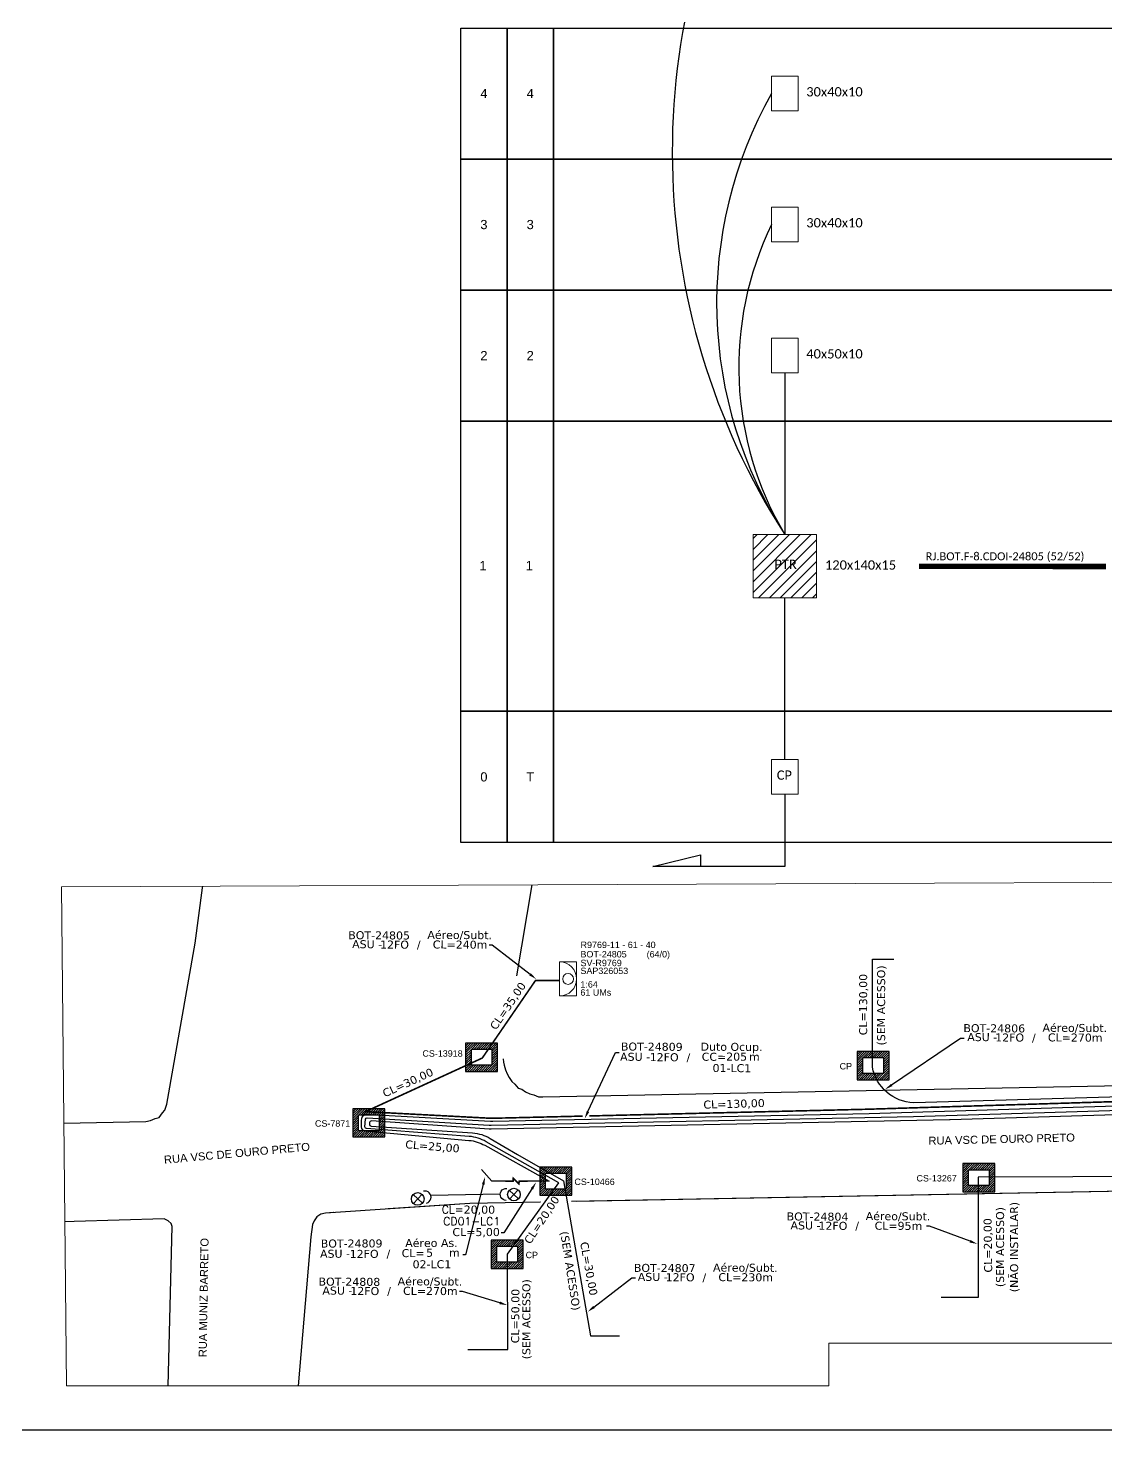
# Model space of a CAD drawing. Extents: x -89 to 749, y 705 to 1299.
# Drawn here: x 246.1 to 515.6, y 705 to 1055.4 of the extents above; entities that cross this region are included whole.
import ezdxf
from ezdxf import colors
from ezdxf.entities.mleader import LeaderData, LeaderLine
from ezdxf.enums import TextEntityAlignment as Align
from ezdxf.math import Vec2, Vec3

# ---------------------------------------------------------------- set-up
doc = ezdxf.new("R2010")
doc.units = 0
for name, color, linetype in [('10.1-Caixas Subterrâneas', 5, 'Continuous'), ('CAP a instalar', 1, 'Continuous'), ('celulas gpon', 7, 'Continuous'), ('label_cabos', 7, 'Continuous'), ('Legenda', 1, 'Continuous'), ('locais', 7, 'Continuous'), ('Meio Fio', 7, 'Continuous'), ('QUADRA', 7, 'Continuous'), ('Segmento de Logradouro Texto', 238, 'Continuous'), ('SETA', 7, 'Continuous'), ('Subida Lateral', 5, 'Continuous')]:
    doc.layers.add(name, color=color, linetype=linetype)
for name, color, linetype, lineweight in [("20.0-LEGENDA DOS CDO'S", 1, 'Continuous', 0), ('20.1-CDO_INTERIOR', 1, 'Continuous', 0), ('20.6-CORDOALHA_SUPORTE', 7, 'Continuous', 25), ('CORDOALHA_SUPORTE', 7, 'Continuous', 25), ('Segmento Logradouro Texto', 7, 'Continuous', 0)]:
    doc.layers.add(name, color=color, linetype=linetype, lineweight=lineweight)
doc.layers.add('EXTRA', color=50, linetype='Continuous', plot=False)
doc.styles.add('ARIAL', font='arial.ttf')
doc.styles.add('DIGICADE', font='arial.ttf')
doc.styles.add('ROMANS', font='romans')
doc.styles.add('siredit', font='verdana.ttf')
doc.styles.get("Standard").update_dxf_attribs({"font": 'arial.ttf'})
doc.styles.add('WMF-Calibri0', font='calibri.ttf')
doc.linetypes.add('FENCELINE1', pattern='A,0.25,-0.1,[133,ltypeshp.shx,S=0.1,R=0,X=-0.1,Y=0],-0.1,1', length=1.45)

# ---------------------------------------------------------------- blocks, each defined once
blk = doc.blocks.new('*X59')
at = {"color": 0, "linetype": 'Continuous'}
for p, q in [((-1.25, 0.34099), (-0.49099, 1.1)), ((-1.25, 0.517767), (-0.667767, 1.1)), ((-1.25, 0.694544), (-0.844544, 1.1)), ((-1.25, 0.87132), (-1.02132, 1.1)), ((-1.25, 1.048097), (-1.198097, 1.1)), ((-0.789214, 0.625), (-0.314214, 1.1)), ((-0.612437, 0.625), (-0.137437, 1.1)), ((-0.43566, 0.625), (0.03934, 1.1)), ((-0.258883, 0.625), (0.216117, 1.1)), ((-0.082107, 0.625), (0.392893, 1.1)), ((0.09467, 0.625), (0.56967, 1.1)), ((0.271447, 0.625), (0.746447, 1.1)), ((0.448223, 0.625), (0.923223, 1.1)), ((0.625, 0.625), (1.1, 1.1)), ((-1.25, 0.164214), (-0.8035, 0.610714)), ((-1.25, -0.012563), (-0.8035, 0.433937)), ((-1.25, -0.18934), (-0.8035, 0.25716)), ((-1.25, -0.366117), (-0.8035, 0.080383)), ((0.801777, 0.625), (1.25, 1.073223)), ((0.8035, 0.449947), (1.25, 0.896447)), ((0.8035, 0.27317), (1.25, 0.71967)), ((0.8035, 0.096393), (1.25, 0.542893)), ((0.8035, -0.080383), (1.25, 0.366117)), ((0.8035, -0.25716), (1.25, 0.18934)), ((0.8035, -0.433937), (1.25, 0.012563)), ((-1.25, -0.542893), (-0.8035, -0.096393)), ((-1.25, -0.71967), (-0.8035, -0.27317)), ((-1.25, -0.896447), (-0.8035, -0.449947)), ((-1.25, -1.073223), (-0.801777, -0.625)), ((-1.1, -1.1), (-0.625, -0.625)), ((-0.923223, -1.1), (-0.448223, -0.625)), ((-0.746447, -1.1), (-0.271447, -0.625)), ((-0.56967, -1.1), (-0.09467, -0.625)), ((-0.392893, -1.1), (0.082107, -0.625)), ((-0.216117, -1.1), (0.258883, -0.625)), ((-0.03934, -1.1), (0.43566, -0.625)), ((0.137437, -1.1), (0.612437, -0.625)), ((0.314214, -1.1), (0.789214, -0.625)), ((0.49099, -1.1), (1.25, -0.34099)), ((0.667767, -1.1), (1.25, -0.517767)), ((0.8035, -0.610714), (1.25, -0.164214)), ((0.844544, -1.1), (1.25, -0.694544)), ((1.02132, -1.1), (1.25, -0.87132)), ((1.198097, -1.1), (1.25, -1.048097))]:
    blk.add_line(p, q, dxfattribs=at)
blk = doc.blocks.new('MANHOLE_MQ')
at = {"color": 0, "linetype": 'Continuous'}
for p, q in [((0.00000623, 0.00000569), (-0.00000627, 0.00000569)), ((-0.00000627, 0.00000569), (-0.00000627, -0.00000531)), ((0.00000623, -0.00000531), (0.00000623, 0.00000569)), ((-0.00000404, 0.00000331), (0.00000399, 0.00000331)), ((-0.00000404, -0.00000294), (-0.00000404, 0.00000331)), ((0.00000399, 0.00000331), (0.00000399, -0.00000294)), ((-0.00000627, -0.00000531), (0.00000623, -0.00000531)), ((0.00000399, -0.00000294), (-0.00000404, -0.00000294)), ((0.00000399, -0.00000294), (0.00000399, -0.00000294))]:
    blk.add_line(p, q, dxfattribs=at)
at = {"color": 0, "linetype": 'Continuous', "xscale": 5e-06, "yscale": 5e-06, "zscale": 1e-05}
blk.add_blockref('*X59', (-0.00000002, 0.00000019), dxfattribs=at)
blk = doc.blocks.new('LEGENDA DOS CABOS')
at = {"layer": 'EXTRA', "color": 0, "style": 'siredit'}
for tag, p in [('ID', (4.6, 0.97)), ('XX', (9.03, 0.97))]:
    blk.add_attdef(tag, text='', height=0.48, rotation=359.69, dxfattribs=at).set_placement(p, align=Align.MIDDLE_CENTER)
at = {"layer": 'Legenda', "color": 0, "style": 'siredit'}
for tag, p in [('TIPO_CABO', (1.31, 0)), ('CABO', (4.69, -0.05)), ('/', (6.81, -0.05)), ('METROS', (10.03, -0.05))]:
    blk.add_attdef(tag, text='', height=0.8, rotation=359.69, dxfattribs=at).set_placement(p, align=Align.MIDDLE_CENTER)
blk = doc.blocks.new('Inst CB AS CFOA-SM-ASU-120-S-12')
at = {"layer": 'label_cabos', "color": 0, "style": 'siredit'}
for tag, flags, p in [('ID_ATIVIDADE', 3, (1.31, 2.67)), ('FATOR', 1, (11.56, 2.55))]:
    blk.add_attdef(tag, text='', height=1, rotation=359.69, dxfattribs=dict(at, flags=flags)).set_placement(p, align=Align.MIDDLE_CENTER)
for tag, p in [('DESTINO_CABO', (3.13, 1.26)), ('TIPO_CABO', (13.11, 1.24)), ('TIPO_CABO', (1.26, 0)), ('CABO', (4.69, -0.05)), ('/', (7.71, -0.05)), ('LANCE', (10.81, 0)), ('UND', (15.96, 0)), ('FID', (13.15, -1.41))]:
    blk.add_attdef(tag, text='', height=1, rotation=359.69, dxfattribs=at).set_placement(p, align=Align.MIDDLE_CENTER)
blk.add_attdef('QTDE', (12.43, -0.47), '', height=1, rotation=359.69, dxfattribs=at)
blk = doc.blocks.new('Inst CORD ALUMINIO 4.8 MM 3F')
at = {"layer": '20.6-CORDOALHA_SUPORTE', "color": 0, "lineweight": 0, "style": 'ROMANS'}
blk.add_attdef('LANCE', text='', height=1, dxfattribs=at).set_placement((-0.54, -2.21), align=Align.RIGHT)
at = {"layer": '20.6-CORDOALHA_SUPORTE', "color": 0, "style": 'siredit'}
blk.add_attdef('QTDE', (-0.54, -2.21), '', height=1, rotation=359.69, dxfattribs=at)
at = {"layer": '20.6-CORDOALHA_SUPORTE', "color": 0, "lineweight": 0, "style": 'ROMANS', "flags": 3}
for tag, p in [('FATOR', (-5.2, -4.44)), ('ID_ATIVIDADE', (-5.2, -6.67))]:
    blk.add_attdef(tag, p, '', height=1, dxfattribs=at)
at = {"layer": '20.6-CORDOALHA_SUPORTE', "color": 0, "lineweight": 0, "style": 'ROMANS'}
blk.add_attdef('FID', (-5.2, -8.9), '', height=1, dxfattribs=at)
blk = doc.blocks.new('Inst CB DT OCUP CFOA-SM-ASU-120-S-12')
at = {"layer": 'label_cabos', "color": 0, "style": 'siredit'}
for tag, flags, p in [('ID_ATIVIDADE', 3, (1.31, 2.67)), ('FATOR', 1, (11.56, 2.55))]:
    blk.add_attdef(tag, text='', height=1, rotation=359.69, dxfattribs=dict(at, flags=flags)).set_placement(p, align=Align.MIDDLE_CENTER)
for tag, p in [('DESTINO_CABO', (3.13, 1.26)), ('TIPO_CABO', (13.11, 1.24)), ('TIPO_CABO', (1.26, 0)), ('CABO', (4.69, -0.05)), ('/', (7.71, -0.05)), ('LANCE', (10.91, 0)), ('UND', (15.96, 0)), ('FID', (13.15, -1.41))]:
    blk.add_attdef(tag, text='', height=1, rotation=359.69, dxfattribs=at).set_placement(p, align=Align.MIDDLE_CENTER)
blk.add_attdef('QTDE', (12.43, -0.47), '', height=1, rotation=359.69, dxfattribs=at)

msp = doc.modelspace()

# ---------------------------------------------------------------- hatches: boundary and pattern name
h = msp.add_hatch()
h.set_pattern_fill('ANSI31', color=1, scale=0.6)
h.set_pattern_definition([(45, (-42.7546, 3561.2249), (-1.3470384, 1.3470384), [])])
h.paths.add_polyline_path([(443.23, 928.82), (427.42, 928.82), (427.42, 913.01), (443.23, 913.01)])
h.paths.add_polyline_path([(432.16, 919.64), (438.96, 919.64), (438.96, 923.12), (432.16, 923.12)], flags=24)

# ---------------------------------------------------------------- linework, layer by layer
msp.add_lwpolyline([(-89.32, 705.02), (749.25, 705.02), (749.25, 1299.02), (-89.32, 1299.02), (-89.32, 705.02)])
for points in [[(354.32, 1055.42), (365.89, 1055.42), (365.89, 1022.68), (354.32, 1022.68)], [(365.89, 1055.42), (377.46, 1055.42), (377.46, 1022.68), (365.89, 1022.68)], [(377.46, 1055.42), (611.08, 1055.42), (611.08, 1022.68), (377.46, 1022.68)], [(354.32, 1022.68), (365.89, 1022.68), (365.89, 989.94), (354.32, 989.94)], [(365.89, 1022.68), (377.46, 1022.68), (377.46, 989.94), (365.89, 989.94)], [(377.46, 1022.68), (611.08, 1022.68), (611.08, 989.94), (377.46, 989.94)], [(354.32, 989.94), (365.89, 989.94), (365.89, 957.19), (354.32, 957.19)], [(365.89, 989.94), (377.46, 989.94), (377.46, 957.19), (365.89, 957.19)], [(377.46, 989.94), (611.08, 989.94), (611.08, 957.19), (377.46, 957.19)], [(354.32, 957.19), (365.89, 957.19), (365.89, 884.64), (354.32, 884.64)], [(365.89, 957.19), (377.46, 957.19), (377.46, 884.64), (365.89, 884.64)], [(377.46, 957.19), (611.08, 957.19), (611.08, 884.64), (377.46, 884.64)], [(354.32, 884.64), (365.89, 884.64), (365.89, 851.89), (354.32, 851.89)], [(365.89, 884.64), (377.46, 884.64), (377.46, 851.89), (365.89, 851.89)], [(377.46, 884.64), (611.08, 884.64), (611.08, 851.89), (377.46, 851.89)]]:
    msp.add_lwpolyline(points, close=True)
at = {"color": 0, "lineweight": 0}
for points in [[(432.02, 1043.36), (438.64, 1043.36), (438.64, 1034.74), (432.02, 1034.74)], [(432.02, 1010.62), (438.64, 1010.62), (438.64, 1002), (432.02, 1002)], [(432.02, 977.87), (438.64, 977.87), (438.64, 969.25), (432.02, 969.25)], [(432.02, 872.57), (438.64, 872.57), (438.64, 863.95), (432.02, 863.95)]]:
    msp.add_lwpolyline(points, close=True, dxfattribs=at)
at = {"color": 3}
for points in [[(435.33, 969.25), (435.33, 928.82)], [(435.33, 872.57), (435.33, 913.01)], [(435.33, 863.95), (435.33, 845.84), (402.33, 845.84), (414.22, 848.78), (414.22, 845.84)]]:
    msp.add_lwpolyline(points, dxfattribs=at)
at = {"color": 1, "lineweight": 0}
msp.add_lwpolyline([(427.42, 928.82), (443.23, 928.82), (443.23, 913.01), (427.42, 913.01)], close=True, dxfattribs=at)
at = {"color": 1, "const_width": 1.36}
msp.add_lwpolyline([(468.86, 920.86), (515.63, 920.85)], dxfattribs=at)
at = {"color": 3}
for centre, radius, start, end in [((583.41, 1024.35), 176.22, 149.2163, 212.8264), ((525.07, 986.68), 106.78, 150.6287, 212.8122), ((505.58, 970.64), 81.76, 154.1301, 210.7633)]:
    msp.add_arc(centre, radius, start, end, dxfattribs=at)
for p in [(354.32, 1022.68), (354.32, 989.94), (354.32, 957.19), (354.32, 884.64)]:
    msp.add_point(p)
at = {"layer": '20.1-CDO_INTERIOR', "lineweight": 18}
msp.add_lwpolyline([(383.27, 813.5), (383.28, 822), (379.03, 822), (379.02, 813.5)], close=True, dxfattribs=at)
msp.add_circle((381.15, 817.75), 1.36, dxfattribs=at)
msp.add_arc((379.02, 817.75), 4.25, 269.9724, 89.9724, dxfattribs=at)
at = {"layer": 'CAP a instalar', "color": 8, "ltscale": 5}
for points in [[(631.13, 770.84), (624.45, 773.94), (603.86, 772.48), (591.62, 790.33), (467.56, 786.81, -0.351933), (457.24, 795.73), (457.28, 822.67), (462.55, 822.67)], [(356.1, 725.15), (366.08, 725.15), (366.01, 748.95), (378.87, 766.83), (360.7, 777.07, 0.112765), (356.45, 778.39), (330.73, 780.34, -0.410256), (330.36, 780.77), (330.51, 782.68, -0.408339), (330.93, 783.05), (361.38, 781.21, 0.013185), (361.91, 781.2), (467.51, 783.33), (590.14, 787.13), (602.71, 770.08), (624.17, 771.63), (631.13, 770.84)], [(631.13, 770.84), (624.1, 770.9), (602.3, 769.35), (589.83, 785.99), (476.63, 782.56, -0.002587), (476.53, 782.55), (361.93, 780.19, -0.013563), (361.39, 780.19), (331.96, 782.26, 0.418594), (331.53, 781.88), (331.51, 781.39, 0.406698), (331.88, 780.98), (357.28, 779.26, -0.115864), (361.65, 777.9), (368.49, 773.88), (380.03, 767.25), (386.75, 728.58), (393.96, 728.58)]]:
    msp.add_lwpolyline(points, format="xyb", dxfattribs=at)
at = {"layer": 'CAP a instalar', "color": 10, "linetype": 'FENCELINE1', "ltscale": 5, "const_width": 0.4}
msp.add_lwpolyline([(384.76, 783.47), (361.93, 782.92), (330.48, 784.58), (359.69, 797.98), (373, 817.37), (379.02, 817.37)], dxfattribs=at)
at = {"layer": 'CAP a instalar', "color": 10, "linetype": 'FENCELINE1', "ltscale": 5}
msp.add_lwpolyline([(631.13, 770.84, 0.4, 0.4, 0), (624.37, 773.12, 0.4, 0.4, 0), (603.41, 771.65, 0.4, 0.4, 0), (591.31, 789.35, 0.4, 0.4, 0), (456.19, 785.19, 0.4, 0.4, 0), (386.48, 783.51, 0.4, 0.4, 0)], format="xyseb", dxfattribs=at)
at = {"layer": 'CAP a instalar', "color": 7, "ltscale": 5}
msp.add_lwpolyline([(631.13, 770.84), (624.4, 772.34), (603.11, 770.78), (590.69, 788.2), (456.44, 784.07), (362.32, 782.11, -0.015352), (361.71, 782.12), (330.48, 783.88, 0.329461), (329.44, 782.33), (329.44, 780.77, 0.410105), (330.43, 779.77), (356.36, 777.4, -0.104893), (360.33, 776.17), (376.4, 767.2), (371.05, 767.2)], format="xyb", dxfattribs=at)
at = {"layer": 'CAP a instalar', "color": 7, "linetype": 'FENCELINE1', "ltscale": 5}
msp.add_lwpolyline([(365.48, 767.2), (362.12, 767.2), (359.53, 770.15)], dxfattribs=at)
at = {"layer": 'CAP a instalar', "color": 8, "ltscale": 5}
msp.add_lwpolyline([(631.13, 770.84), (624.11, 770.18), (602.16, 768.61), (483.7, 768.23), (483.67, 738.09), (474.43, 738.09)], dxfattribs=at)
at = {"layer": 'CORDOALHA_SUPORTE'}
for points in [[(345.77, 761.72, 1), (344.97, 764.67)], [(365.65, 762.35, -1), (365.8, 765.39)]]:
    msp.add_lwpolyline(points, format="xyb", dxfattribs=at)
msp.add_lwpolyline([(364.2, 763.95), (346.84, 763.59)], dxfattribs=at)
at = {"layer": 'locais', "color": 1}
for p, q in [((344.65, 763.92), (342.48, 761.61)), ((366.43, 764.95), (368.75, 762.79)), ((368.67, 765.03), (366.51, 762.71)), ((342.41, 763.85), (344.72, 761.68))]:
    msp.add_line(p, q, dxfattribs=at)
for centre in [(343.56, 762.77), (367.59, 763.87)]:
    msp.add_circle(centre, 1.58, dxfattribs=at)
at = {"layer": 'Meio Fio', "lineweight": 0}
msp.add_lwpolyline([(730.77, 842.81), (254.51, 840.76), (255.73, 716.09), (446.31, 716.09), (446.31, 726.7), (729.13, 726.7), (730.77, 842.81)], dxfattribs=at)
at = {"layer": 'QUADRA', "color": 4}
for points in [[(372.1, 841.26), (368.25, 818.49)], [(275.58, 782.12), (276.77, 782.36), (277.89, 782.84), (278.89, 783.08), (279.72, 784.27), (280.35, 784.99), (280.84, 786.42), (287.95, 826.71), (289.74, 840.54), (289.81, 840.91)], [(364.93, 797.81), (365, 796.91), (365.2, 796.19), (365.49, 795), (365.94, 794.05), (366.45, 793.09), (367.1, 792.14), (367.83, 791.42), (368.67, 790.47), (369.58, 790.23), (370.53, 789.52), (371.56, 789.04), (372.62, 788.8), (373.72, 788.32), (374.85, 788.32), (536.51, 791.42)], [(255.09, 781.72), (275.58, 782.12)], [(573.93, 765.67), (382, 762.09)], [(577, 765.67), (573.93, 765.67), (383.24, 762.12)], [(374.18, 761.95), (356.6, 761.62), (320.46, 759.24)], [(374.25, 761.95), (356.6, 761.62), (336.16, 760.27)], [(281.16, 716.09), (282.15, 755.9), (281.87, 756.61), (281.14, 757.33), (280.17, 757.81), (257.62, 757.09), (255.33, 757.04)], [(317.63, 757.33), (317.26, 756.37)], [(319.33, 759), (318.33, 758.28), (317.63, 757.33)], [(322.48, 759.37), (320.46, 759.24), (319.33, 759)], [(322.45, 759.37), (320.46, 759.24)], [(317.26, 756.37), (316.81, 753.28), (313.65, 716.09)]]:
    msp.add_lwpolyline(points, dxfattribs=at)
at = {"layer": 'Subida Lateral', "color": 5, "const_width": 0.4}
msp.add_lwpolyline([(365.48, 767.2), (367.39, 767.2), (367.44, 767.93), (368.83, 766.51), (368.93, 767.19), (371.05, 767.2)], dxfattribs=at)

# ---------------------------------------------------------------- block references
at = {"color": 0, "lineweight": 0}
ref = msp.add_blockref('Inst CORD ALUMINIO 4.8 MM 3F', (360.33, 773.97), dxfattribs=dict(at, xscale=2, yscale=2, zscale=2))
ref.add_attrib('FID', 'CD01-LC1', (349.93, 756.18), dxfattribs={"layer": '20.6-CORDOALHA_SUPORTE', "color": 0, "lineweight": 0, "height": 2, "style": 'ROMANS'})
ref.add_attrib('QTDE', '20,00', (355.04, 759.12), dxfattribs={"layer": '20.6-CORDOALHA_SUPORTE', "color": 0, "height": 2, "rotation": 359.69, "style": 'siredit'})
ref.add_attrib('LANCE', 'CL=', dxfattribs={"layer": '20.6-CORDOALHA_SUPORTE', "color": 0, "lineweight": 0, "height": 2, "style": 'ROMANS'}).set_placement((355.04, 759.12), align=Align.RIGHT)
at = {"layer": '10.1-Caixas Subterrâneas', "color": 30, "xscale": 639575.1086223164, "yscale": 639575.1086223164, "zscale": 639575.1086223164}
for p, rotation in [((359.52, 798.28), 180.0000000000631), ((457.39, 796.2), 180.0000000000628), ((331.33, 781.9), 180.0000000000631), ((483.82, 768.2), 180.0000000000631), ((378.07, 767.35), 180.0000000000628), ((365.88, 749.05), 180.0000000000628)]:
    msp.add_blockref('MANHOLE_MQ', p, dxfattribs=dict(at, rotation=rotation))
at = {"layer": 'label_cabos', "color": 0, "lineweight": 0}
ref = msp.add_blockref('LEGENDA DOS CABOS', (325.42, 825.39), dxfattribs=dict(at, xscale=2, yscale=2, zscale=2))
ref.add_attrib('ID', 'BOT-24805', dxfattribs={"color": 0, "height": 2, "rotation": 359.69, "style": 'siredit'}).set_placement((333.9, 828.65), align=Align.MIDDLE_CENTER)
ref.add_attrib('CABO', '12FO', dxfattribs={"color": 0, "height": 2, "rotation": 359.69, "style": 'siredit'}).set_placement((337.75, 826.34), align=Align.MIDDLE_CENTER)
ref.add_attrib('METROS', 'CL=240m', dxfattribs={"color": 0, "height": 2, "rotation": 359.69, "style": 'siredit'}).set_placement((354.14, 826.34), align=Align.MIDDLE_CENTER)
ref.add_attrib('XX', 'Aéreo/Subt.', dxfattribs={"color": 0, "height": 2, "rotation": 359.69, "style": 'siredit'}).set_placement((354.04, 828.73), align=Align.MIDDLE_CENTER)
ref.add_attrib('/', '/', dxfattribs={"color": 0, "height": 2, "rotation": 359.69, "style": 'siredit'}).set_placement((343.81, 826.34), align=Align.MIDDLE_CENTER)
ref.add_attrib('TIPO_CABO', 'ASU -', dxfattribs={"color": 0, "height": 2, "rotation": 359.69, "style": 'siredit'}).set_placement((330.9, 826.43), align=Align.MIDDLE_CENTER)
ref = msp.add_blockref('LEGENDA DOS CABOS', (479.21, 802.16), dxfattribs=dict(at, xscale=2, yscale=2, zscale=2))
ref.add_attrib('ID', 'BOT-24806', dxfattribs={"color": 0, "height": 2, "rotation": 359.69, "style": 'siredit'}).set_placement((487.69, 805.42), align=Align.MIDDLE_CENTER)
ref.add_attrib('CABO', '12FO', dxfattribs={"color": 0, "height": 2, "rotation": 359.69, "style": 'siredit'}).set_placement((491.54, 803.11), align=Align.MIDDLE_CENTER)
ref.add_attrib('METROS', 'CL=270m', dxfattribs={"color": 0, "height": 2, "rotation": 359.69, "style": 'siredit'}).set_placement((507.93, 803.11), align=Align.MIDDLE_CENTER)
ref.add_attrib('XX', 'Aéreo/Subt.', dxfattribs={"color": 0, "height": 2, "rotation": 359.69, "style": 'siredit'}).set_placement((507.83, 805.51), align=Align.MIDDLE_CENTER)
ref.add_attrib('/', '/', dxfattribs={"color": 0, "height": 2, "rotation": 359.69, "style": 'siredit'}).set_placement((497.6, 803.11), align=Align.MIDDLE_CENTER)
ref.add_attrib('TIPO_CABO', 'ASU -', dxfattribs={"color": 0, "height": 2, "rotation": 359.69, "style": 'siredit'}).set_placement((484.69, 803.21), align=Align.MIDDLE_CENTER)
ref = msp.add_blockref('Inst CB DT OCUP CFOA-SM-ASU-120-S-12', (395.8, 798.29), dxfattribs=dict(at, xscale=2, yscale=2, zscale=2))
ref.add_attrib('DESTINO_CABO', 'BOT-24809', dxfattribs={"color": 0, "height": 2, "rotation": 359.69, "style": 'siredit'}).set_placement((402.07, 800.82), align=Align.MIDDLE_CENTER)
ref.add_attrib('CABO', '12FO', dxfattribs={"color": 0, "height": 2, "rotation": 359.69, "style": 'siredit'}).set_placement((405.17, 798.19), align=Align.MIDDLE_CENTER)
ref.add_attrib('TIPO_CABO', 'Duto Ocup.', dxfattribs={"color": 0, "height": 2, "rotation": 359.69, "style": 'siredit'}).set_placement((422.02, 800.78), align=Align.MIDDLE_CENTER)
ref.add_attrib('/', '/', dxfattribs={"color": 0, "height": 2, "rotation": 359.69, "style": 'siredit'}).set_placement((411.23, 798.19), align=Align.MIDDLE_CENTER)
ref.add_attrib('TIPO_CABO', 'ASU - ', dxfattribs={"color": 0, "height": 2, "rotation": 359.69, "style": 'siredit'}).set_placement((398.33, 798.29), align=Align.MIDDLE_CENTER)
ref.add_attrib('FID', '01-LC1', dxfattribs={"color": 0, "height": 2, "rotation": 359.69, "style": 'siredit'}).set_placement((422.1, 795.47), align=Align.MIDDLE_CENTER)
ref.add_attrib('LANCE', 'CC=', dxfattribs={"color": 0, "height": 2, "rotation": 359.69, "style": 'siredit'}).set_placement((417.62, 798.3), align=Align.MIDDLE_CENTER)
ref.add_attrib('QTDE', '205', (420.66, 797.35), dxfattribs={"color": 0, "height": 2, "rotation": 359.69, "style": 'siredit'})
ref.add_attrib('UND', 'm', dxfattribs={"color": 0, "height": 2, "rotation": 359.69, "style": 'siredit'}).set_placement((427.73, 798.3), align=Align.MIDDLE_CENTER)
ref = msp.add_blockref('LEGENDA DOS CABOS', (435.02, 755.1), dxfattribs=dict(at, xscale=2, yscale=2, zscale=2))
ref.add_attrib('ID', 'BOT-24804', dxfattribs={"color": 0, "height": 2, "rotation": 359.69, "style": 'siredit'}).set_placement((443.5, 758.36), align=Align.MIDDLE_CENTER)
ref.add_attrib('CABO', '12FO', dxfattribs={"color": 0, "height": 2, "rotation": 359.69, "style": 'siredit'}).set_placement((447.35, 756.05), align=Align.MIDDLE_CENTER)
ref.add_attrib('METROS', 'CL=95m', dxfattribs={"color": 0, "height": 2, "rotation": 359.69, "style": 'siredit'}).set_placement((463.74, 756.05), align=Align.MIDDLE_CENTER)
ref.add_attrib('XX', 'Aéreo/Subt.', dxfattribs={"color": 0, "height": 2, "rotation": 359.69, "style": 'siredit'}).set_placement((463.63, 758.44), align=Align.MIDDLE_CENTER)
ref.add_attrib('/', '/', dxfattribs={"color": 0, "height": 2, "rotation": 359.69, "style": 'siredit'}).set_placement((453.4, 756.05), align=Align.MIDDLE_CENTER)
ref.add_attrib('TIPO_CABO', 'ASU -', dxfattribs={"color": 0, "height": 2, "rotation": 359.69, "style": 'siredit'}).set_placement((440.5, 756.14), align=Align.MIDDLE_CENTER)
at = {"layer": 'label_cabos'}
ref = msp.add_blockref('Inst CB AS CFOA-SM-ASU-120-S-12', (320.79, 749.05), dxfattribs=dict(at, xscale=2, yscale=2, zscale=2, rotation=0.4634636605450991))
ref.add_attrib('DESTINO_CABO', 'BOT-24809', dxfattribs={"color": 0, "height": 2, "rotation": 0.1535, "style": 'siredit'}).set_placement((327.03, 751.63), align=Align.MIDDLE_CENTER)
ref.add_attrib('TIPO_CABO', 'Aéreo As.', dxfattribs={"color": 0, "height": 2, "rotation": 0.1535, "style": 'siredit'}).set_placement((346.98, 751.76), align=Align.MIDDLE_CENTER)
ref.add_attrib('CABO', '12FO', dxfattribs={"color": 0, "height": 2, "rotation": 0.1535, "style": 'siredit'}).set_placement((330.16, 749.03), align=Align.MIDDLE_CENTER)
ref.add_attrib('/', '/', dxfattribs={"color": 0, "height": 2, "rotation": 0.1535, "style": 'siredit'}).set_placement((336.22, 749.08), align=Align.MIDDLE_CENTER)
ref.add_attrib('TIPO_CABO', 'ASU - ', dxfattribs={"color": 0, "height": 2, "rotation": 0.1535, "style": 'siredit'}).set_placement((323.31, 749.07), align=Align.MIDDLE_CENTER)
ref.add_attrib('FID', '02-LC1', dxfattribs={"color": 0, "height": 2, "rotation": 0.1535, "style": 'siredit'}).set_placement((347.11, 746.44), align=Align.MIDDLE_CENTER)
ref.add_attrib('LANCE', 'CL=', dxfattribs={"color": 0, "height": 2, "rotation": 0.1535, "style": 'siredit'}).set_placement((342.41, 749.23), align=Align.MIDDLE_CENTER)
ref.add_attrib('QTDE', '5', (345.65, 748.31), dxfattribs={"color": 0, "height": 2, "rotation": 0.1535, "style": 'siredit'})
ref.add_attrib('UND', 'm', dxfattribs={"color": 0, "height": 2, "rotation": 0.1535, "style": 'siredit'}).set_placement((352.72, 749.32), align=Align.MIDDLE_CENTER)
at = {"layer": 'label_cabos', "color": 0, "lineweight": 0}
ref = msp.add_blockref('LEGENDA DOS CABOS', (396.83, 742.24), dxfattribs=dict(at, xscale=2, yscale=2, zscale=2))
ref.add_attrib('ID', 'BOT-24807', dxfattribs={"color": 0, "height": 2, "rotation": 359.69, "style": 'siredit'}).set_placement((405.31, 745.5), align=Align.MIDDLE_CENTER)
ref.add_attrib('CABO', '12FO', dxfattribs={"color": 0, "height": 2, "rotation": 359.69, "style": 'siredit'}).set_placement((409.16, 743.19), align=Align.MIDDLE_CENTER)
ref.add_attrib('METROS', 'CL=230m', dxfattribs={"color": 0, "height": 2, "rotation": 359.69, "style": 'siredit'}).set_placement((425.55, 743.19), align=Align.MIDDLE_CENTER)
ref.add_attrib('XX', 'Aéreo/Subt.', dxfattribs={"color": 0, "height": 2, "rotation": 359.69, "style": 'siredit'}).set_placement((425.45, 745.58), align=Align.MIDDLE_CENTER)
ref.add_attrib('/', '/', dxfattribs={"color": 0, "height": 2, "rotation": 359.69, "style": 'siredit'}).set_placement((415.21, 743.19), align=Align.MIDDLE_CENTER)
ref.add_attrib('TIPO_CABO', 'ASU -', dxfattribs={"color": 0, "height": 2, "rotation": 359.69, "style": 'siredit'}).set_placement((402.31, 743.28), align=Align.MIDDLE_CENTER)
ref = msp.add_blockref('LEGENDA DOS CABOS', (317.99, 738.81), dxfattribs=dict(at, xscale=2, yscale=2, zscale=2))
ref.add_attrib('ID', 'BOT-24808', dxfattribs={"color": 0, "height": 2, "rotation": 359.69, "style": 'siredit'}).set_placement((326.47, 742.07), align=Align.MIDDLE_CENTER)
ref.add_attrib('CABO', '12FO', dxfattribs={"color": 0, "height": 2, "rotation": 359.69, "style": 'siredit'}).set_placement((330.32, 739.76), align=Align.MIDDLE_CENTER)
ref.add_attrib('METROS', 'CL=270m', dxfattribs={"color": 0, "height": 2, "rotation": 359.69, "style": 'siredit'}).set_placement((346.71, 739.76), align=Align.MIDDLE_CENTER)
ref.add_attrib('XX', 'Aéreo/Subt.', dxfattribs={"color": 0, "height": 2, "rotation": 359.69, "style": 'siredit'}).set_placement((346.61, 742.15), align=Align.MIDDLE_CENTER)
ref.add_attrib('/', '/', dxfattribs={"color": 0, "height": 2, "rotation": 359.69, "style": 'siredit'}).set_placement((336.38, 739.76), align=Align.MIDDLE_CENTER)
ref.add_attrib('TIPO_CABO', 'ASU -', dxfattribs={"color": 0, "height": 2, "rotation": 359.69, "style": 'siredit'}).set_placement((323.47, 739.85), align=Align.MIDDLE_CENTER)

# ---------------------------------------------------------------- texts
at = {"style": 'ARIAL'}
for s, p in [('4', (360.1, 1039.05)), ('4', (371.68, 1039.05)), ('3', (360.1, 1006.31)), ('3', (371.68, 1006.31)), ('2', (360.1, 973.56)), ('2', (371.68, 973.56)), ('1', (359.86, 921.07)), ('1', (371.43, 921.07)), ('0', (360.1, 868.26)), ('T', (371.68, 868.26))]:
    msp.add_text(s, height=2.3, dxfattribs=at).set_placement(p, align=Align.MIDDLE_CENTER)
at = {"style": 'WMF-Calibri0'}
for s, p in [('30x40x10', (440.69, 1038.33)), ('30x40x10', (440.69, 1005.59)), ('40x50x10', (440.69, 972.84)), ('PTR', (432.74, 920.23)), ('120x140x15', (445.37, 920.06)), ('CP', (433.32, 867.54))]:
    msp.add_text(s, height=2.317, dxfattribs=at).set_placement(p)
at = {"color": 1, "style": 'WMF-Calibri0'}
msp.add_text('RJ.BOT.F-8.CDOI-24805 (52/52)', height=2, dxfattribs=at).set_placement((470.53, 922.39))
at = {"layer": '10.1-Caixas Subterrâneas', "color": 30, "style": 'ARIAL'}
for s, p in [('CS-13918', (344.73, 798.32)), ('CP', (449.03, 795.13)), ('CS-7871', (317.86, 780.83)), ('CS-10466', (382.73, 766.26)), ('CS-13267', (468.25, 767.13)), ('CP', (370.53, 747.96))]:
    msp.add_text(s, height=1.6, dxfattribs=at).set_placement(p)
at = {"layer": "20.0-LEGENDA DOS CDO'S", "color": 10, "style": 'ARIAL'}
for s, p in [('BOT-24805', (384.24, 823.13)), ('SAP326053', (384.24, 818.98)), ('SV-R9769', (384.25, 820.95)), ('1:64', (384.23, 815.59)), ('61 UMs', (384.23, 813.57))]:
    msp.add_text(s, height=1.6, rotation=359.9724, dxfattribs=at).set_placement(p)
msp.add_text('             (64/0)', height=1.6, rotation=359.9724, dxfattribs=at).set_placement((399.67, 823.13), align=Align.CENTER)
at = {"layer": 'CAP a instalar', "color": 8, "ltscale": 5, "style": 'siredit'}
for s, rotation, p in [('(SEM ACESSO)', 90, (460.41, 801.12)), ('(SEM ACESSO)', 90, (490.14, 740.72)), ('(NÃO INSTALAR)', 90, (493.65, 739.45)), ('(SEM ACESSO)', 278.9306, (379.17, 754.53)), ('(SEM ACESSO)', 90, (371.71, 722.69))]:
    msp.add_text(s, height=2, rotation=rotation, dxfattribs=at).set_placement(p)
at = {"layer": 'celulas gpon', "style": 'siredit'}
for s, rotation, p in [('CL=35,00', 55.8522, (363.11, 804.83)), ('CL=130,00', 90, (455.91, 803.67)), ('CL=30,00', 24.6128, (335.32, 788.12)), ('CL=130,00', 1.6429, (415, 785.32)), ('CL=25,00', 355.401, (340.38, 775.45)), ('CL=20,00', 56.8298, (371.67, 751.29)), ('CL=20,00', 90.7051, (487.18, 744.38)), ('CL=30,00', 280.3384, (384.15, 751.85)), ('CL=50,00', 89.7063, (368.9, 726.68))]:
    msp.add_text(s, height=2, rotation=rotation, dxfattribs=at).set_placement(p)
msp.add_text('CL=5,00', height=2, dxfattribs=at).set_placement((352.23, 753.49))
at = {"layer": 'Segmento de Logradouro Texto', "color": 3, "linetype": 'Continuous', "insert": (384.27, 827.07), "char_height": 1.6, "width": 33.8988, "attachment_point": 1, "style": 'DIGICADE'}
msp.add_mtext('R9769-11 - 61 - 40', dxfattribs=at)
at = {"layer": 'Segmento Logradouro Texto', "linetype": 'Continuous', "char_height": 2, "attachment_point": 1, "style": 'DIGICADE'}
for s, insert, width, rotation in [('\\fArial|b0|i0|c0|p34;\\W1.0000000000;\\T1.0000000000;\\o\\lRUA VSC DE OURO PRETO', (471.2, 778.31), 37.1937, 1.2971), ('\\fArial|b0|i0|c0|p34;\\W1.0000000000;\\T1.0000000000;\\o\\lRUA VSC DE OURO PRETO', (280.02, 773.54), 37.1937, 5.1881), ('\\fArial|b0|i0|c0|p34;\\W1.0000000000;\\T1.0000000000;\\o\\lRUA MUNIZ BARRETO', (288.78, 723.23), 30.3602, 89.0655)]:
    msp.add_mtext(s, dxfattribs=dict(at, insert=insert, width=width, rotation=rotation))

# ---------------------------------------------------------------- leaders
at = {"layer": 'SETA', "lineweight": 0}
ml = msp.add_multileader_mtext('Standard', dxfattribs=at)
ml.set_content('', color=256)
ml.set_leader_properties()
ml.build(insert=Vec2(0, 0))
ml.multileader.update_dxf_attribs({"text_right_attachment_type": 6, "dogleg_length": 0.36, "arrow_head_size": 2})
ctx = ml.context
ctx.base_point, ctx.char_height, ctx.arrow_head_size, ctx.landing_gap_size, ctx.plane_origin, ctx.plane_y_axis = Vec3(361.07, 826.03), 0.36, 2, 0.18, Vec3(-1175725.34, 19431818.68), Vec3(0, -1)
ctx.right_attachment, ctx.text_align_type = 6, 2
notes = []
notes.append((ctx, [(0, (1, 1, 0), (362.15, 826.21), (-1, 0), 0.72, [(0, [(373.22, 817.68)], 0, [])])]))
ctx.mtext.insert, ctx.mtext.text_direction, ctx.mtext.rotation, ctx.mtext.alignment = Vec3(361.25, 826.03), Vec3(-1, 0), 3.141593, 3
ml = msp.add_multileader_mtext('Standard', dxfattribs=at)
ml.set_content('', color=256)
ml.set_leader_properties()
ml.build(insert=Vec2(0, 0))
ml.multileader.update_dxf_attribs({"text_right_attachment_type": 6, "dogleg_length": 0.36, "arrow_head_size": 2})
ctx = ml.context
ctx.base_point, ctx.char_height, ctx.arrow_head_size, ctx.landing_gap_size, ctx.plane_origin, ctx.plane_x_axis, ctx.plane_y_axis = Vec3(480.31, 802.8), 0.36, 2, 0.18, Vec3(1176566.72, 19431795.46), Vec3(-1, 0), Vec3(0, -1)
ctx.right_attachment, ctx.text_align_type = 6, 2
notes.append((ctx, [(0, (1, 1, 0), (479.23, 802.98), (1, 0), 0.72, [(0, [(460.38, 790.12)], 0, [])])]))
ctx.mtext.insert, ctx.mtext.text_direction, ctx.mtext.rotation, ctx.mtext.alignment = Vec3(480.13, 802.55), Vec3(-1, 0), 3.141593, 3
ml = msp.add_multileader_mtext('Standard', dxfattribs=at)
ml.set_content('', color=256)
ml.set_leader_properties()
ml.build(insert=Vec2(0, 0))
ml.multileader.update_dxf_attribs({"text_right_attachment_type": 6, "dogleg_length": 0.36, "arrow_head_size": 2})
ctx = ml.context
ctx.base_point, ctx.char_height, ctx.arrow_head_size, ctx.landing_gap_size, ctx.plane_origin, ctx.plane_x_axis, ctx.plane_y_axis = Vec3(394.09, 799.18), 0.36, 2, 0.18, Vec3(1176480.51, 19431791.83), Vec3(-1, 0), Vec3(0, -1)
ctx.right_attachment, ctx.text_align_type = 6, 2
notes.append((ctx, [(0, (1, 1, 0), (393.01, 799.36), (1, 0), 0.72, [(0, [(385.27, 782.8)], 0, [])])]))
ctx.mtext.insert, ctx.mtext.text_direction, ctx.mtext.rotation, ctx.mtext.alignment = Vec3(393.91, 798.93), Vec3(-1, 0), 3.141593, 3
ml = msp.add_multileader_mtext('Standard', dxfattribs=at)
ml.set_content('', color=256)
ml.set_leader_properties()
ml.build(insert=Vec2(0, 0))
ml.multileader.update_dxf_attribs({"text_right_attachment_type": 6, "dogleg_length": 0.36, "arrow_head_size": 2})
ctx = ml.context
ctx.base_point, ctx.char_height, ctx.arrow_head_size, ctx.landing_gap_size, ctx.plane_origin, ctx.plane_y_axis = Vec3(354.43, 748.61), 0.36, 2, 0.18, Vec3(-1175731.99, 19431741.26), Vec3(0, -1)
ctx.right_attachment = 6
notes.append((ctx, [(0, (1, 1, 0), (355.51, 748.79), (-1, 0), 0.72, [(0, [(360.41, 768.33)], 0, [])])]))
ctx.mtext.insert, ctx.mtext.text_direction, ctx.mtext.rotation = Vec3(354.61, 748.61), Vec3(-1, 0), 3.141593
ml = msp.add_multileader_mtext('Standard', dxfattribs=at)
ml.set_content('', color=256)
ml.set_leader_properties()
ml.build(insert=Vec2(0, 0))
ml.multileader.update_dxf_attribs({"text_right_attachment_type": 6, "dogleg_length": 0.36, "arrow_head_size": 2})
ctx = ml.context
ctx.base_point, ctx.char_height, ctx.arrow_head_size, ctx.landing_gap_size, ctx.plane_origin, ctx.plane_y_axis = Vec3(364.02, 754.11), 0.36, 2, 0.18, Vec3(-1175722.4, 19431746.77), Vec3(0, -1)
ctx.right_attachment = 6
notes.append((ctx, [(0, (1, 1, 0), (365.1, 754.29), (-1, 0), 0.72, [(0, [(373.19, 766.98)], 0, [])])]))
ctx.mtext.insert, ctx.mtext.text_direction, ctx.mtext.rotation = Vec3(364.2, 754.11), Vec3(-1, 0), 3.141593
ml = msp.add_multileader_mtext('Standard', dxfattribs=at)
ml.set_content('', color=256)
ml.set_leader_properties()
ml.build(insert=Vec2(0, 0))
ml.multileader.update_dxf_attribs({"text_right_attachment_type": 6, "dogleg_length": 0.36, "arrow_head_size": 2})
ctx = ml.context
ctx.base_point, ctx.char_height, ctx.arrow_head_size, ctx.landing_gap_size, ctx.plane_origin, ctx.plane_y_axis = Vec3(470.38, 755.74), 0.36, 2, 0.18, Vec3(-1175616.04, 19431748.39), Vec3(0, -1)
ctx.right_attachment = 6
notes.append((ctx, [(0, (1, 1, 0), (471.46, 755.92), (-1, 0), 0.72, [(0, [(483.52, 751.5)], 0, [])])]))
ctx.mtext.insert, ctx.mtext.text_direction, ctx.mtext.rotation = Vec3(470.56, 755.74), Vec3(-1, 0), 3.141593
ml = msp.add_multileader_mtext('Standard', dxfattribs=at)
ml.set_content('', color=256)
ml.set_leader_properties()
ml.build(insert=Vec2(0, 0))
ml.multileader.update_dxf_attribs({"text_right_attachment_type": 6, "dogleg_length": 0.36, "arrow_head_size": 2})
ctx = ml.context
ctx.base_point, ctx.char_height, ctx.arrow_head_size, ctx.landing_gap_size, ctx.plane_origin, ctx.plane_x_axis, ctx.plane_y_axis = Vec3(398.16, 742.88), 0.36, 2, 0.18, Vec3(1176484.58, 19431735.53), Vec3(-1, 0), Vec3(0, -1)
ctx.right_attachment, ctx.text_align_type = 6, 2
notes.append((ctx, [(0, (1, 1, 0), (397.08, 743.06), (1, 0), 0.72, [(0, [(386.02, 734.53)], 0, [])])]))
ctx.mtext.insert, ctx.mtext.text_direction, ctx.mtext.rotation, ctx.mtext.alignment = Vec3(397.98, 742.63), Vec3(-1, 0), 3.141593, 3
ml = msp.add_multileader_mtext('Standard', dxfattribs=at)
ml.set_content('', color=256)
ml.set_leader_properties()
ml.build(insert=Vec2(0, 0))
ml.multileader.update_dxf_attribs({"text_right_attachment_type": 6, "dogleg_length": 0.36, "arrow_head_size": 2})
ctx = ml.context
ctx.base_point, ctx.char_height, ctx.arrow_head_size, ctx.landing_gap_size, ctx.plane_origin, ctx.plane_y_axis = Vec3(353.64, 739.45), 0.36, 2, 0.18, Vec3(-1175732.78, 19431732.1), Vec3(0, -1)
ctx.right_attachment = 6
notes.append((ctx, [(0, (1, 1, 0), (354.72, 739.63), (-1, 0), 0.72, [(0, [(365.98, 736.21)], 0, [])])]))
ctx.mtext.insert, ctx.mtext.text_direction, ctx.mtext.rotation = Vec3(353.82, 739.45), Vec3(-1, 0), 3.141593
for ctx, leaders in notes:
    for number, flags, end, landing, length, lines in leaders:
        leader = LeaderData()
        leader.index, (leader.has_last_leader_line, leader.has_dogleg_vector, leader.attachment_direction) = number, flags
        leader.last_leader_point, leader.dogleg_vector, leader.dogleg_length = Vec3(end), Vec3(landing), length
        for number, points, colour, breaks in lines:
            line = LeaderLine()
            line.index, line.vertices, line.color, line.breaks = number, Vec3.list(points), colors.encode_raw_color(colour), breaks
            leader.lines.append(line)
        ctx.leaders.append(leader)

doc.saveas('drawing.dxf')
